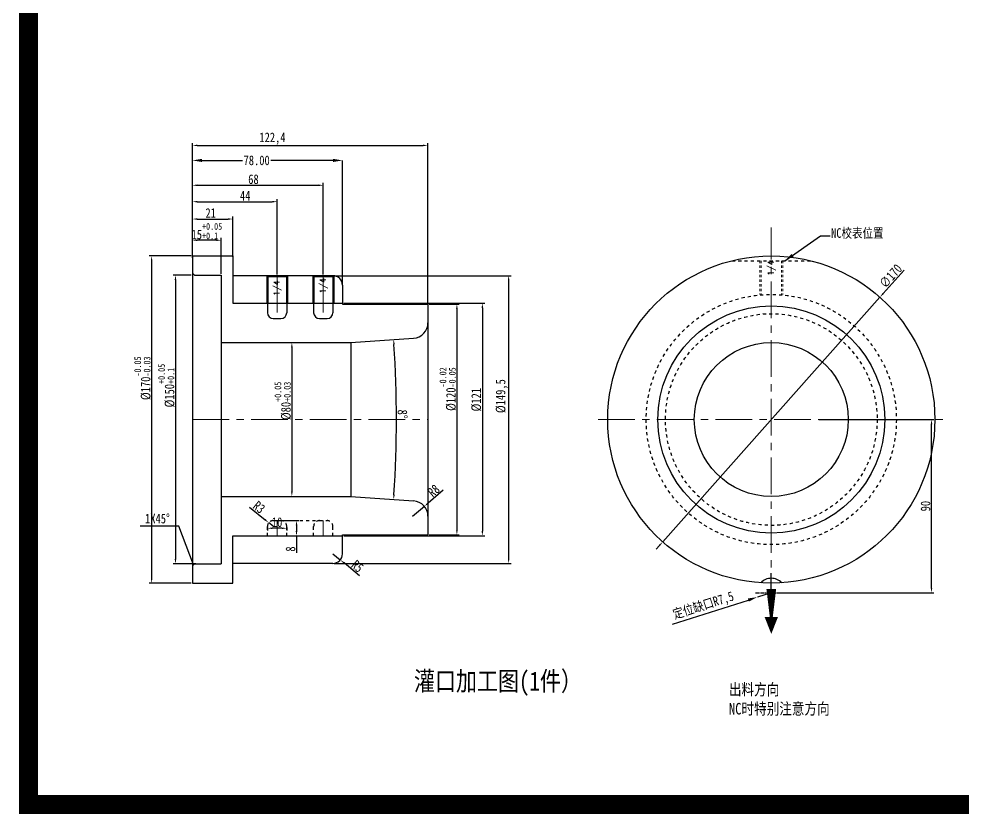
# Model space of a CAD drawing. Header units: millimetres. Extents: x 1104 to 2083, y 140 to 966.
# Drawn here: x 1104.4 to 1595.1, y 139.9 to 553.2 of the extents above; entities that cross this region are included whole.
import ezdxf
from ezdxf.enums import TextEntityAlignment as Align

# ---------------------------------------------------------------- set-up
doc = ezdxf.new("R2010")
doc.units = ezdxf.units.MM
doc.header["$LTSCALE"] = 16.335
doc.header["$PDMODE"] = 3
doc.header["$PDSIZE"] = 0.3125
doc.linetypes.add('CENTER', pattern=[0.6, 0.375, -0.075, 0.075, -0.075])
doc.linetypes.add('HIDDEN', pattern=[0.2, 0.1, -0.1])
doc.layers.get('0').update_dxf_attribs({"linetype": 'CONTINUOUS'})
doc.layers.get('Defpoints').update_dxf_attribs({"linetype": 'CONTINUOUS'})
doc.layers.add('DEFAULT_2', color=8, linetype='HIDDEN')
for name, color, linetype, lineweight in [('dim', 82, 'CONTINUOUS', 9), ('moldbase', 7, 'CONTINUOUS', 20), ('screw', 33, 'CONTINUOUS', 13)]:
    doc.layers.add(name, color=color, linetype=linetype, lineweight=lineweight)
doc.styles.get("Standard").update_dxf_attribs({"font": 'txt', "width": 0.8})
doc.styles.add('TXT', font='txt.shx', dxfattribs={"bigfont": 'gbcbig.shx'})
doc.dimstyles.new('ISO-25', dxfattribs={"dimtxt": 2.5, "dimasz": 2.5, "dimexe": 1.25, "dimexo": 0.625, "dimtad": 1, "dimtxsty": 'Standard', "dimcen": 2.5, "dimadec": 0, "dimazin": 0, "dimtfac": 1, "dimtmove": 0, "dimatfit": 3, "dimfxl": 0, "dimarcsym": 0})
doc.dimstyles.get("Standard").update_dxf_attribs({"dimtxt": 0.15625, "dimasz": 0.1875, "dimexe": 0.125, "dimexo": 0.0625, "dimtad": 0, "dimtih": 1, "dimtoh": 1, "dimdsep": 46, "dimtxsty": 'Standard', "dimcen": 0.09, "dimadec": 0, "dimazin": 0, "dimtp": 0.01, "dimtm": 0.01, "dimtfac": 1, "dimtofl": 0, "dimtmove": 0, "dimatfit": 3, "dimfxl": 0, "dimtolj": 1, "dimarcsym": 0})
doc.dimstyles.new('STANDARD$0', dxfattribs={"dimscale": 2, "dimtxt": 3, "dimasz": 3, "dimexe": 1.25, "dimexo": 0.625, "dimgap": 0.5, "dimtad": 0, "dimdsep": 46, "dimlunit": 6, "dimtxsty": 'Standard', "dimblk": 'CLOSEDBLANK', "dimcen": 0, "dimclrt": 2, "dimazin": 2, "dimtfac": 2, "dimtmove": 1, "dimatfit": 3, "dimfxl": 0, "dimtolj": 1, "dimtzin": 0, "dimarcsym": 0})

# ---------------------------------------------------------------- blocks, each defined once
blk = doc.blocks.new('*D141')
at = {"color": 0, "lineweight": -2}
for p, q in [((1520.17, 344.97), (1579.9, 344.97)), ((1578.65, 257.47), (1578.65, 342.47)), ((1498.73, 254.97), (1579.9, 254.97))]:
    blk.add_line(p, q, dxfattribs=at)
at = {"color": 0}
for points in [[(1578.23, 342.47), (1579.07, 342.47), (1578.65, 344.97)], [(1578.23, 257.47), (1579.07, 257.47), (1578.65, 254.97)]]:
    blk.add_solid(points, dxfattribs=at)
at = {"layer": 'Defpoints', "color": 0}
for p in [(1519.54, 344.97), (1578.65, 344.97), (1498.11, 254.97)]:
    blk.add_point(p, dxfattribs=at)
at = {"color": 0, "lineweight": 0, "insert": (1575.53, 299.97), "char_height": 5, "attachment_point": 5, "rotation": 90}
blk.add_mtext('90', dxfattribs=at)
blk = doc.blocks.new('*D126')
at = {"color": 0, "lineweight": -2, "ltscale": 0.5}
for p, q in [((1444.09, 238.68), (1483.47, 251.18)), ((1495.38, 254.97), (1488.24, 252.7))]:
    blk.add_line(p, q, dxfattribs=at)
at = {"color": 0, "ltscale": 0.5}
blk.add_solid([(1483.22, 251.98), (1483.72, 250.39), (1488.24, 252.7)], dxfattribs=at)
at = {"layer": 'Defpoints', "color": 0, "ltscale": 0.5}
for p in [(1488.24, 252.7), (1495.38, 254.97)]:
    blk.add_point(p, dxfattribs=at)
at = {"color": 0, "ltscale": 0.5, "insert": (1460.2, 247.94), "char_height": 5, "attachment_point": 5, "rotation": 17.6094}
blk.add_mtext('{\\fSimSun|b0|i0|c134|p2;定位缺口}R7,5', dxfattribs=at)
blk = doc.blocks.new('*D225')
at = {"color": 0, "lineweight": -2}
for p, q in [((1564.39, 422.66), (1553.49, 410.39)), ((1438.94, 281.41), (1551.83, 408.52)), ((1437.28, 279.54), (1435.62, 277.68))]:
    blk.add_line(p, q, dxfattribs=at)
at = {"color": 0}
for points in [[(1553.18, 410.66), (1553.8, 410.11), (1551.83, 408.52)], [(1436.97, 279.82), (1437.59, 279.27), (1438.94, 281.41)]]:
    blk.add_solid(points, dxfattribs=at)
at = {"layer": 'Defpoints', "color": 0}
for p in [(1551.83, 408.52), (1438.94, 281.41)]:
    blk.add_point(p, dxfattribs=at)
at = {"color": 0, "lineweight": 0, "insert": (1557.44, 419.53), "char_height": 5, "attachment_point": 5, "rotation": 48.389}
blk.add_mtext('∅170', dxfattribs=at)
blk = doc.blocks.new('*D226')
at = {"color": 0, "lineweight": -2}
for p, q in [((1317.58, 404.97), (1333.24, 404.97)), ((1331.99, 402.47), (1331.99, 287.47)), ((1317.58, 284.97), (1333.24, 284.97))]:
    blk.add_line(p, q, dxfattribs=at)
at = {"color": 0}
for points in [[(1331.57, 402.47), (1332.4, 402.47), (1331.99, 404.97)], [(1331.57, 287.47), (1332.4, 287.47), (1331.99, 284.97)]]:
    blk.add_solid(points, dxfattribs=at)
at = {"layer": 'Defpoints', "color": 0}
for p in [(1316.95, 404.97), (1316.95, 284.97), (1331.99, 284.97)]:
    blk.add_point(p, dxfattribs=at)
at = {"color": 0, "lineweight": 0, "insert": (1327.28, 360.78), "char_height": 5, "attachment_point": 5, "rotation": 90}
blk.add_mtext('%%C120{\\H0.7x;\\S-0.02^ -0.05;}', dxfattribs=at)
blk = doc.blocks.new('*D227')
at = {"color": 0, "lineweight": -2}
for p, q in [((1226.28, 384.97), (1247.48, 384.97)), ((1246.23, 382.47), (1246.23, 307.47)), ((1226.28, 304.97), (1247.48, 304.97))]:
    blk.add_line(p, q, dxfattribs=at)
at = {"color": 0}
for points in [[(1245.81, 382.47), (1246.65, 382.47), (1246.23, 384.97)], [(1245.81, 307.47), (1246.65, 307.47), (1246.23, 304.97)]]:
    blk.add_solid(points, dxfattribs=at)
at = {"layer": 'Defpoints', "color": 0}
for p in [(1225.65, 384.97), (1225.65, 304.97), (1246.23, 304.97)]:
    blk.add_point(p, dxfattribs=at)
at = {"color": 0, "lineweight": 0, "insert": (1241.52, 354.64), "char_height": 5, "attachment_point": 5, "rotation": 90}
blk.add_mtext('%%C80{\\H0.7x;\\S+0.05^ +0.03;}', dxfattribs=at)
blk = doc.blocks.new('*D232')
at = {"color": 0, "lineweight": -2}
blk.add_arc((704.93, 344.97), 595.65, 356.24048, 3.75952, dxfattribs=at)
at = {"color": 0}
for points in [[(1298.88, 383.99), (1299.71, 384.05), (1299.12, 386.52)], [(1299.71, 305.88), (1298.88, 305.94), (1299.12, 303.42)]]:
    blk.add_solid(points, dxfattribs=at)
at = {"layer": 'Defpoints', "color": 0}
for p in [(1276.95, 384.97), (1309.51, 387.24), (1300.41, 331.11), (1276.95, 304.97), (1309.51, 302.69)]:
    blk.add_point(p, dxfattribs=at)
at = {"color": 0, "lineweight": 0, "insert": (1303.69, 347.76), "char_height": 5, "attachment_point": 5, "rotation": 270.2675}
blk.add_mtext('8°', dxfattribs=at)
blk = doc.blocks.new('*D228')
at = {"color": 0, "lineweight": -2}
for p, q in [((1194.55, 429.59), (1194.55, 450.41)), ((1197.05, 449.16), (1213.05, 449.16)), ((1215.55, 429.59), (1215.55, 450.41))]:
    blk.add_line(p, q, dxfattribs=at)
at = {"color": 0}
for points in [[(1197.05, 449.57), (1197.05, 448.74), (1194.55, 449.16)], [(1213.05, 449.57), (1213.05, 448.74), (1215.55, 449.16)]]:
    blk.add_solid(points, dxfattribs=at)
at = {"layer": 'Defpoints', "color": 0}
for p in [(1215.55, 449.16), (1194.55, 428.97), (1215.55, 428.97)]:
    blk.add_point(p, dxfattribs=at)
at = {"color": 0, "lineweight": 0, "insert": (1204.05, 452.28), "char_height": 5, "attachment_point": 5}
blk.add_mtext('21', dxfattribs=at)
blk = doc.blocks.new('*D233')
at = {"color": 0, "lineweight": -2}
for p, q in [((1194.55, 429.59), (1194.55, 459.41)), ((1197.05, 458.16), (1236.05, 458.16)), ((1238.55, 420.34), (1238.55, 459.41))]:
    blk.add_line(p, q, dxfattribs=at)
at = {"color": 0}
for points in [[(1197.05, 458.57), (1197.05, 457.74), (1194.55, 458.16)], [(1236.05, 458.57), (1236.05, 457.74), (1238.55, 458.16)]]:
    blk.add_solid(points, dxfattribs=at)
at = {"layer": 'Defpoints', "color": 0}
for p in [(1238.55, 458.16), (1194.55, 428.97), (1238.55, 419.72)]:
    blk.add_point(p, dxfattribs=at)
at = {"color": 0, "lineweight": 0, "insert": (1221.98, 461.28), "char_height": 5, "attachment_point": 5}
blk.add_mtext('44', dxfattribs=at)
blk = doc.blocks.new('*D234')
at = {"color": 0, "lineweight": -2}
for p, q in [((1194.55, 429.59), (1194.55, 467.94)), ((1197.05, 466.69), (1260.05, 466.69)), ((1262.55, 420.34), (1262.55, 467.94))]:
    blk.add_line(p, q, dxfattribs=at)
at = {"color": 0}
for points in [[(1197.05, 467.11), (1197.05, 466.27), (1194.55, 466.69)], [(1260.05, 467.11), (1260.05, 466.27), (1262.55, 466.69)]]:
    blk.add_solid(points, dxfattribs=at)
at = {"layer": 'Defpoints', "color": 0}
for p in [(1262.55, 466.69), (1194.55, 428.97), (1262.55, 419.72)]:
    blk.add_point(p, dxfattribs=at)
at = {"color": 0, "lineweight": 0, "insert": (1226.26, 469.81), "char_height": 5, "attachment_point": 5}
blk.add_mtext('68', dxfattribs=at)
blk = doc.blocks.new('*D235')
at = {"color": 4, "lineweight": -2}
for p, q in [((1194.55, 428.97), (1194.55, 479.62)), ((1199.55, 479.62), (1220.59, 479.62)), ((1267.55, 479.62), (1235.26, 479.62)), ((1272.55, 414.72), (1272.55, 479.62))]:
    blk.add_line(p, q, dxfattribs=at)
at = {"color": 4}
for points in [[(1199.55, 480.45), (1199.55, 478.79), (1194.55, 479.62)], [(1267.55, 480.45), (1267.55, 478.79), (1272.55, 479.62)]]:
    blk.add_solid(points, dxfattribs=at)
at = {"layer": 'Defpoints', "color": 0}
for p in [(1272.55, 479.62), (1194.55, 428.97), (1272.55, 414.72)]:
    blk.add_point(p, dxfattribs=at)
at = {"color": 6, "insert": (1227.92, 479.62), "char_height": 5, "attachment_point": 5}
blk.add_mtext('\\A1;78.00', dxfattribs=at)
blk = doc.blocks.new('*D236')
at = {"color": 0, "lineweight": -2}
for p, q in [((1194.55, 429.59), (1194.55, 488.65)), ((1197.05, 487.4), (1314.45, 487.4)), ((1316.95, 405.15), (1316.95, 488.65))]:
    blk.add_line(p, q, dxfattribs=at)
at = {"color": 0}
for points in [[(1197.05, 487.82), (1197.05, 486.99), (1194.55, 487.4)], [(1314.45, 487.82), (1314.45, 486.99), (1316.95, 487.4)]]:
    blk.add_solid(points, dxfattribs=at)
at = {"layer": 'Defpoints', "color": 0}
for p in [(1316.95, 487.4), (1194.55, 428.97), (1316.95, 404.53)]:
    blk.add_point(p, dxfattribs=at)
at = {"color": 0, "lineweight": 0, "insert": (1236.14, 490.95), "char_height": 5, "attachment_point": 5}
blk.add_mtext('122,4', dxfattribs=at)
blk = doc.blocks.new('*D229')
at = {"color": 0, "lineweight": -2}
for p, q in [((1193.93, 429.97), (1172.09, 429.97)), ((1173.34, 427.47), (1173.34, 262.47)), ((1193.93, 259.97), (1172.09, 259.97))]:
    blk.add_line(p, q, dxfattribs=at)
at = {"color": 0}
for points in [[(1172.93, 427.47), (1173.76, 427.47), (1173.34, 429.97)], [(1172.93, 262.47), (1173.76, 262.47), (1173.34, 259.97)]]:
    blk.add_solid(points, dxfattribs=at)
at = {"layer": 'Defpoints', "color": 0}
for p in [(1194.55, 429.97), (1173.34, 259.97), (1194.55, 259.97)]:
    blk.add_point(p, dxfattribs=at)
at = {"color": 0, "lineweight": 0, "insert": (1168.63, 366.41), "char_height": 5, "attachment_point": 5, "rotation": 90}
blk.add_mtext('%%C170{\\H0.7x;\\S-0.05^ -0.03;}', dxfattribs=at)
blk = doc.blocks.new('*D230')
at = {"color": 0, "lineweight": -2}
for p, q in [((1233.55, 288.84), (1233.55, 287.22)), ((1241.05, 288.47), (1236.05, 288.47)), ((1243.55, 288.84), (1243.55, 287.22))]:
    blk.add_line(p, q, dxfattribs=at)
at = {"color": 0}
for points in [[(1236.05, 288.88), (1236.05, 288.05), (1233.55, 288.47)], [(1241.05, 288.88), (1241.05, 288.05), (1243.55, 288.47)]]:
    blk.add_solid(points, dxfattribs=at)
at = {"layer": 'Defpoints', "color": 0}
for p in [(1233.55, 289.47), (1233.55, 288.47), (1243.55, 289.47)]:
    blk.add_point(p, dxfattribs=at)
at = {"color": 0, "lineweight": 0, "insert": (1238.55, 291.59), "char_height": 5, "attachment_point": 5}
blk.add_mtext('10', dxfattribs=at)
blk = doc.blocks.new('*D237')
at = {"color": 0, "lineweight": -2}
for p, q in [((1237.95, 292.47), (1249.89, 292.47)), ((1248.64, 289.97), (1248.64, 286.97)), ((1237.95, 284.47), (1249.89, 284.47)), ((1248.64, 284.47), (1248.64, 275.71))]:
    blk.add_line(p, q, dxfattribs=at)
at = {"color": 0}
for points in [[(1248.22, 289.97), (1249.06, 289.97), (1248.64, 292.47)], [(1248.22, 286.97), (1249.06, 286.97), (1248.64, 284.47)]]:
    blk.add_solid(points, dxfattribs=at)
at = {"layer": 'Defpoints', "color": 0}
for p in [(1237.33, 292.47), (1237.33, 284.47), (1248.64, 284.47)]:
    blk.add_point(p, dxfattribs=at)
at = {"color": 0, "lineweight": 0, "insert": (1245.52, 277.67), "char_height": 5, "attachment_point": 5, "rotation": 90}
blk.add_mtext('8', dxfattribs=at)
blk = doc.blocks.new('*D238')
at = {"color": 0, "lineweight": -2}
for p, q in [((1224.15, 299.44), (1232.27, 292.91)), ((1236.55, 289.47), (1234.22, 291.35))]:
    blk.add_line(p, q, dxfattribs=at)
at = {"color": 0}
blk.add_solid([(1232.53, 293.24), (1232.01, 292.59), (1234.22, 291.35)], dxfattribs=at)
at = {"layer": 'Defpoints', "color": 0}
for p in [(1234.22, 291.35), (1236.55, 289.47)]:
    blk.add_point(p, dxfattribs=at)
at = {"color": 0, "lineweight": 0, "insert": (1229.19, 299.4), "char_height": 5, "attachment_point": 5, "rotation": 321.1797}
blk.add_mtext('R3', dxfattribs=at)
blk = doc.blocks.new('*D239')
at = {"color": 0, "lineweight": -2}
for p, q in [((1268.18, 419.72), (1360.13, 419.72)), ((1358.88, 417.22), (1358.88, 272.72)), ((1268.18, 270.22), (1360.13, 270.22))]:
    blk.add_line(p, q, dxfattribs=at)
at = {"color": 0}
for points in [[(1358.46, 417.22), (1359.3, 417.22), (1358.88, 419.72)], [(1358.46, 272.72), (1359.3, 272.72), (1358.88, 270.22)]]:
    blk.add_solid(points, dxfattribs=at)
at = {"layer": 'Defpoints', "color": 0}
for p in [(1267.55, 419.72), (1267.55, 270.22), (1358.88, 270.22)]:
    blk.add_point(p, dxfattribs=at)
at = {"color": 0, "lineweight": 0, "insert": (1355.34, 357.12), "char_height": 5, "attachment_point": 5, "rotation": 90}
blk.add_mtext('%%c149,5', dxfattribs=at)
blk = doc.blocks.new('*D231')
at = {"color": 0, "lineweight": -2}
for p, q in [((1193.93, 419.97), (1184.48, 419.97)), ((1185.73, 417.47), (1185.73, 272.47)), ((1196.29, 269.97), (1184.48, 269.97))]:
    blk.add_line(p, q, dxfattribs=at)
at = {"color": 0}
for points in [[(1185.31, 417.47), (1186.15, 417.47), (1185.73, 419.97)], [(1185.31, 272.47), (1186.15, 272.47), (1185.73, 269.97)]]:
    blk.add_solid(points, dxfattribs=at)
at = {"layer": 'Defpoints', "color": 0}
for p in [(1194.55, 419.97), (1185.73, 269.97), (1196.92, 269.97)]:
    blk.add_point(p, dxfattribs=at)
at = {"color": 0, "lineweight": 0, "insert": (1181.02, 362.59), "char_height": 5, "attachment_point": 5, "rotation": 90}
blk.add_mtext('%%C150{\\H0.7x;\\S+0.05^ +0.1;}', dxfattribs=at)
blk = doc.blocks.new('*D240')
at = {"color": 0, "lineweight": -2}
for p, q in [((1273.18, 405.47), (1346.48, 405.47)), ((1345.23, 402.97), (1345.23, 286.97)), ((1273.18, 284.47), (1346.48, 284.47))]:
    blk.add_line(p, q, dxfattribs=at)
at = {"color": 0}
for points in [[(1344.81, 402.97), (1345.64, 402.97), (1345.23, 405.47)], [(1344.81, 286.97), (1345.64, 286.97), (1345.23, 284.47)]]:
    blk.add_solid(points, dxfattribs=at)
at = {"layer": 'Defpoints', "color": 0}
for p in [(1272.55, 405.47), (1272.55, 284.47), (1345.23, 284.47)]:
    blk.add_point(p, dxfattribs=at)
at = {"color": 0, "lineweight": 0, "insert": (1342.1, 355.27), "char_height": 5, "attachment_point": 5, "rotation": 90}
blk.add_mtext('%%c121', dxfattribs=at)
blk = doc.blocks.new('*D241')
at = {"color": 0, "lineweight": -2}
for p, q in [((1267.55, 275.22), (1271.4, 272.03)), ((1281.35, 263.78), (1273.33, 270.43))]:
    blk.add_line(p, q, dxfattribs=at)
at = {"color": 0}
blk.add_solid([(1273.59, 270.75), (1273.06, 270.11), (1271.4, 272.03)], dxfattribs=at)
at = {"layer": 'Defpoints', "color": 0}
for p in [(1267.55, 275.22), (1271.4, 272.03)]:
    blk.add_point(p, dxfattribs=at)
at = {"color": 0, "lineweight": 0, "insert": (1280.29, 268.72), "char_height": 5, "attachment_point": 5, "rotation": 320.3552}
blk.add_mtext('R5', dxfattribs=at)
blk = doc.blocks.new('*D242')
at = {"color": 0, "lineweight": -2}
for p, q in [((1194.55, 433.58), (1194.55, 439.38)), ((1207.05, 438.13), (1197.05, 438.13)), ((1209.55, 420.59), (1209.55, 439.38))]:
    blk.add_line(p, q, dxfattribs=at)
at = {"color": 0}
for points in [[(1197.05, 438.54), (1197.05, 437.71), (1194.55, 438.13)], [(1207.05, 438.54), (1207.05, 437.71), (1209.55, 438.13)]]:
    blk.add_solid(points, dxfattribs=at)
at = {"layer": 'Defpoints', "color": 0}
for p in [(1194.55, 438.13), (1194.55, 432.95), (1209.55, 419.97)]:
    blk.add_point(p, dxfattribs=at)
at = {"color": 0, "lineweight": 0, "insert": (1202.05, 442.84), "char_height": 5, "attachment_point": 5}
blk.add_mtext('15{\\H0.7x;\\S+0.05^ +0.1;}', dxfattribs=at)
blk = doc.blocks.new('*D243')
at = {"color": 0, "lineweight": -2}
for p, q in [((1324.94, 308.19), (1316.98, 301.48)), ((1308.95, 294.71), (1315.07, 299.87))]:
    blk.add_line(p, q, dxfattribs=at)
at = {"color": 0}
blk.add_solid([(1316.71, 301.8), (1317.25, 301.16), (1315.07, 299.87)], dxfattribs=at)
at = {"layer": 'Defpoints', "color": 0}
for p in [(1315.07, 299.87), (1308.95, 294.71)]:
    blk.add_point(p, dxfattribs=at)
at = {"color": 0, "lineweight": 0, "insert": (1319.9, 308.03), "char_height": 5, "attachment_point": 5, "rotation": 40.1392}
blk.add_mtext('R8', dxfattribs=at)

msp = doc.modelspace()

# ---------------------------------------------------------------- linework, layer by layer
for p, q in [((1194.552, 429.965), (1215.552, 429.965)), ((1194.552, 429.965), (1194.552, 268.965)), ((1215.552, 429.965), (1215.552, 405.465)), ((1195.552, 419.965), (1194.552, 420.965)), ((1195.552, 419.965), (1209.552, 419.965)), ((1209.552, 419.965), (1209.552, 269.965)), ((1267.552, 419.715), (1215.552, 419.715)), ((1233.152, 419.715), (1233.152, 405.465)), ((1233.152, 419.715), (1233.652, 419.215)), ((1233.652, 419.215), (1233.652, 405.465)), ((1233.652, 419.215), (1243.452, 419.215)), ((1243.952, 419.715), (1243.452, 419.215)), ((1243.452, 419.215), (1243.452, 405.465)), ((1243.952, 419.715), (1243.952, 405.465)), ((1257.152, 419.715), (1257.152, 405.465)), ((1257.152, 419.715), (1257.652, 419.215)), ((1257.652, 419.215), (1257.652, 405.465)), ((1257.652, 419.215), (1267.452, 419.215)), ((1267.952, 419.715), (1267.452, 419.215)), ((1267.452, 419.215), (1267.452, 405.465)), ((1267.952, 419.715), (1267.952, 405.465)), ((1272.552, 414.715), (1272.552, 404.965)), ((1257.552, 409.465), (1257.552, 400.465)), ((1267.552, 409.465), (1267.552, 400.465)), ((1215.552, 405.465), (1272.552, 405.465)), ((1233.552, 405.465), (1233.552, 400.465)), ((1243.552, 405.465), (1243.552, 400.465)), ((1272.552, 404.965), (1316.952, 404.965)), ((1316.952, 404.965), (1316.952, 395.223)), ((1236.552, 397.465), (1240.552, 397.465)), ((1260.552, 397.465), (1264.552, 397.465)), ((1316.952, 395.223), (1316.952, 294.708)), ((1209.552, 384.965), (1276.952, 384.965)), ((1276.952, 384.965), (1309.511, 387.242)), ((1276.952, 384.965), (1276.952, 304.965)), ((1209.552, 304.965), (1276.952, 304.965)), ((1276.952, 304.965), (1309.511, 302.689)), ((1316.952, 294.708), (1316.952, 284.965)), ((1272.552, 284.965), (1316.952, 284.965)), ((1272.552, 275.215), (1272.552, 284.965)), ((1215.552, 284.465), (1272.552, 284.465)), ((1215.552, 259.965), (1215.552, 284.465)), ((1195.552, 269.965), (1194.552, 268.965)), ((1195.552, 269.965), (1209.552, 269.965)), ((1267.552, 270.215), (1215.552, 270.215)), ((1194.552, 268.965), (1194.552, 259.965)), ((1194.552, 259.965), (1215.552, 259.965))]:
    msp.add_line(p, q)
at = {"color": 1, "linetype": 'CENTER', "ltscale": 0.466483}
for p, q in [((1495.385, 248.715), (1495.385, 265.215)), ((1495.385, 248.215), (1495.385, 264.715))]:
    msp.add_line(p, q, dxfattribs=at)
at = {"color": 1, "linetype": 'CENTER', "ltscale": 0.3}
for p, q in [((1495.385, 246.715), (1495.385, 263.215)), ((1487.135, 254.965), (1503.635, 254.965))]:
    msp.add_line(p, q, dxfattribs=at)
at = {"const_width": 10}
msp.add_lwpolyline([(2078.012, 144.925), (1109.355, 144.925), (1109.355, 961.385), (2078.012, 961.385)], close=True, dxfattribs=at)
msp.add_lwpolyline([(1495.385, 233.561, 0, 7.027, 0), (1495.385, 242.427, 1.562, 5.075, -0.0000107), (1495.385, 256.965, 5.075, 5.075, -0.0207624)], format="xyseb")
for radius in [85, 59, 40]:
    msp.add_circle((1495.385, 344.965), radius)
for centre, radius, start, end in [((1267.552, 414.715), 5, 0, 90), ((1236.552, 400.465), 3, 180, 270), ((1240.552, 400.465), 3, 270, 0), ((1260.552, 400.465), 3, 180, 270), ((1264.552, 400.465), 3, 270, 0), ((1308.952, 395.223), 8, 274, 0), ((1308.952, 294.708), 8, 0, 86), ((1267.552, 275.215), 5, 270, 0)]:
    msp.add_arc(centre, radius, start, end)
at = {"ltscale": 0.5}
msp.add_arc((1495.385, 254.965), 7.5, 43.61547, 136.38452, dxfattribs=at)
at = {"layer": 'DEFAULT_2', "color": 8, "linetype": 'HIDDEN'}
for p, q in [((1474.921, 427.465), (1515.848, 427.465)), ((1236.552, 292.465), (1240.552, 292.465)), ((1240.552, 292.465), (1260.552, 292.465)), ((1260.552, 292.465), (1264.552, 292.465)), ((1233.552, 284.465), (1233.552, 289.465)), ((1243.552, 284.465), (1243.552, 289.465)), ((1257.552, 284.465), (1257.552, 289.465)), ((1267.552, 284.465), (1267.552, 289.465))]:
    msp.add_line(p, q, dxfattribs=at)
for radius in [65, 55]:
    msp.add_circle((1495.385, 344.965), radius, dxfattribs=at)
for centre, start, end in [((1236.552, 289.465), 90, 180), ((1240.552, 289.465), 0, 90), ((1260.552, 289.465), 90, 180), ((1264.552, 289.465), 0, 90)]:
    msp.add_arc(centre, 3, start, end, dxfattribs=at)
at = {"layer": 'moldbase', "color": 1, "linetype": 'CENTER', "ltscale": 3.109887}
for p, q in [((1495.385, 245.198), (1495.385, 444.732)), ((1238.552, 419.715), (1238.552, 397.465)), ((1262.552, 419.715), (1262.552, 397.465)), ((1194.552, 344.965), (1316.952, 344.965)), ((1405.482, 344.965), (1585.288, 344.965)), ((1238.552, 284.465), (1238.552, 292.465)), ((1262.552, 284.465), (1262.552, 292.465))]:
    msp.add_line(p, q, dxfattribs=at)
at = {"layer": 'screw', "color": 92, "linetype": 'HIDDEN', "ltscale": 0.746373}
for p, q in [((1489.385, 427.465), (1489.385, 409.965)), ((1501.385, 427.465), (1501.385, 409.965))]:
    msp.add_line(p, q, dxfattribs=at)
at = {"layer": 'screw', "linetype": 'HIDDEN', "ltscale": 0.746373}
for p, q in [((1490.135, 427.465), (1490.135, 409.965)), ((1500.635, 427.465), (1500.635, 409.965))]:
    msp.add_line(p, q, dxfattribs=at)

# ---------------------------------------------------------------- texts
at = {"color": 6, "insert": (1169.923, 295.99), "char_height": 5, "width": 18.00079, "attachment_point": 1}
msp.add_mtext('{\\fSimSun|b0|i0|c134|p2;1X45%%D}', dxfattribs=at)
at = {"attachment_point": 1}
for s, insert, char_height, width in [('{\\fSimSun|b0|i0|c134|p2; 灌口加工图(1件）}', (1304.255, 214.04), 10, 159.47262), ('{\\fSimSun|b0|i0|c134|p2;出料方向\\P\\C6;NC时特别注意方向}', (1473.356, 207.689), 6, 97.10809)]:
    msp.add_mtext(s, dxfattribs=dict(at, insert=insert, char_height=char_height, width=width))
at = {"layer": 'dim', "insert": (1526.446, 441.604), "char_height": 5, "attachment_point": 4}
msp.add_mtext('\\A1;NC{\\fSimSun|b0|i0|c134|p2;校表位置}', dxfattribs=at)
at = {"layer": 'screw', "color": 222, "linetype": 'HIDDEN', "ltscale": 0.746373, "style": 'TXT'}
for p in [(1495.385, 423.715), (1262.552, 414.465), (1238.552, 413.274)]:
    msp.add_text('1/4', height=3, rotation=90, dxfattribs=at).set_placement(p, align=Align.MIDDLE)

# ---------------------------------------------------------------- dimensions: what is measured, and where the dimension line sits
at = {"color": 6, "lineweight": 0}
for base, p1, p2, picture, middle in [((1316.952, 487.404), (1194.552, 428.965), (1316.952, 404.528), '*D236', (1236.143, 487.404)), ((1262.552, 466.688), (1194.552, 428.965), (1262.552, 419.715), '*D234', (1226.262, 466.688)), ((1238.552, 458.158), (1194.552, 428.965), (1238.552, 419.715), '*D233', (1221.984, 458.158)), ((1215.552, 449.157), (1194.552, 428.965), (1215.552, 428.965), '*D228', (1204.054, 449.157)), ((1233.552, 288.465), (1243.552, 289.465), (1233.552, 289.465), '*D230', (1238.552, 288.465))]:
    dim = msp.add_linear_dim(base=base, p1=p1, p2=p2, dimstyle='ISO-25', override={"dimtxt": 5}, dxfattribs=at)
    dim.commit()
    dim.dimension.update_dxf_attribs({"geometry": picture, "text_midpoint": middle, "dimtype": 160})
at = {"color": 2}
dim = msp.add_linear_dim(base=(1272.552, 479.622), p1=(1194.552, 428.965), p2=(1272.552, 414.715), dimstyle='STANDARD$0', override={"dimscale": 1, "dimtxt": 5, "dimasz": 5, "dimexe": 0, "dimexo": 0, "dimgap": 0, "dimtih": 1, "dimtoh": 1, "dimzin": 0, "dimlunit": 2, "dimclrd": 4, "dimclre": 4, "dimclrt": 6, "dimazin": 0, "dimtp": 0.01, "dimtm": 0.01, "dimtfac": 1, "dimtofl": 0, "dimtmove": 0, "dimfxl": 1.25}, dxfattribs=at)
dim.commit()
dim.dimension.update_dxf_attribs({"geometry": '*D235', "text_midpoint": (1227.923, 479.622), "dimtype": 160})
at = {"color": 6, "lineweight": 0}
dim = msp.add_linear_dim(base=(1194.552, 438.128), p1=(1209.552, 419.965), p2=(1194.552, 432.953), text='<>{\\H0.7x;\\S+0.05^ +0.1;}', dimstyle='ISO-25', override={"dimtxt": 5}, dxfattribs=at)
dim.commit()
dim.dimension.update_dxf_attribs({"geometry": '*D242', "text_midpoint": (1202.052, 438.128), "dimtype": 160})
for base, p1, p2, text, picture, middle in [((1173.342, 259.965), (1194.552, 429.965), (1194.552, 259.965), '%%C<>{\\H0.7x;\\S-0.05^ -0.03;}', '*D229', (1173.342, 366.413)), ((1185.73, 269.965), (1194.552, 419.965), (1196.917, 269.965), '%%C<>{\\H0.7x;\\S+0.05^ +0.1;}', '*D231', (1185.73, 362.589)), ((1358.881, 270.215), (1267.552, 419.715), (1267.552, 270.215), '%%c<>', '*D239', (1358.881, 357.121)), ((1345.225, 284.465), (1272.552, 405.465), (1272.552, 284.465), '%%c<>', '*D240', (1345.225, 355.267)), ((1331.987, 284.965), (1316.952, 404.965), (1316.952, 284.965), '%%C<>{\\H0.7x;\\S-0.02^ -0.05;}', '*D226', (1331.987, 360.775)), ((1246.229, 304.965), (1225.652, 384.965), (1225.652, 304.965), '%%C<>{\\H0.7x;\\S+0.05^ +0.03;}', '*D227', (1246.229, 354.644))]:
    dim = msp.add_linear_dim(base=base, p1=p1, p2=p2, angle=90, text=text, dimstyle='ISO-25', override={"dimtxt": 5}, dxfattribs=at)
    dim.commit()
    dim.dimension.update_dxf_attribs({"geometry": picture, "text_midpoint": middle, "dimtype": 160})
dim = msp.add_diameter_dim_2p(p1=(1438.939, 281.413), p2=(1551.831, 408.517), dimstyle='ISO-25', override={"dimtxt": 5}, dxfattribs=at)
dim.commit()
dim.dimension.update_dxf_attribs({"geometry": '*D225', "text_midpoint": (1557.435, 419.533)})
dim = msp.add_angular_dim_2l(base=(1300.411, 331.105), line1=((1276.952, 304.965), (1309.511, 302.689)), line2=((1276.952, 384.965), (1309.511, 387.242)), dimstyle='ISO-25', override={"dimtxt": 5}, dxfattribs=at)
dim.commit()
dim.dimension.update_dxf_attribs({"geometry": '*D232', "text_midpoint": (1300.566, 347.746), "dimtype": 162})
dim = msp.add_linear_dim(base=(1578.651, 344.965), p1=(1498.107, 254.965), p2=(1519.541, 344.965), angle=90, dimstyle='ISO-25', override={"dimtxt": 5}, dxfattribs=at)
dim.commit()
dim.dimension.update_dxf_attribs({"geometry": '*D141', "text_midpoint": (1575.526, 299.965)})
for center, mpoint, picture, middle in [((1308.952, 294.708), (1315.068, 299.865), '*D243', (1319.902, 308.029)), ((1236.552, 289.465), (1234.215, 291.346), '*D238', (1229.195, 299.397)), ((1267.552, 275.215), (1271.403, 272.025), '*D241', (1280.294, 268.716))]:
    dim = msp.add_radius_dim(center=center, mpoint=mpoint, dimstyle='ISO-25', override={"dimtxt": 5}, dxfattribs=at)
    dim.commit()
    dim.dimension.update_dxf_attribs({"geometry": picture, "text_midpoint": middle})
dim = msp.add_linear_dim(base=(1248.641, 284.465), p1=(1237.327, 292.465), p2=(1237.327, 284.465), angle=90, dimstyle='ISO-25', override={"dimtxt": 5}, dxfattribs=at)
dim.commit()
dim.dimension.update_dxf_attribs({"geometry": '*D237', "text_midpoint": (1248.641, 277.665), "dimtype": 160})
at = {"ltscale": 0.5}
dim = msp.add_radius_dim(center=(1495.385, 254.965), mpoint=(1488.236, 252.696), text='{\\fSimSun|b0|i0|c134|p2;定位缺口}<>', dimstyle='ISO-25', override={"dimtxt": 5, "dimasz": 5, "dimexe": 0, "dimfxl": 1.25}, dxfattribs=at)
dim.commit()
dim.dimension.update_dxf_attribs({"geometry": '*D126', "text_midpoint": (1460.204, 247.937)})

# ---------------------------------------------------------------- leaders
at = {"color": 6, "lineweight": 0}
msp.add_leader([(1195.052, 269.465), (1187.457, 289.493), (1167.335, 289.493)], dimstyle='ISO-25', override={"dimtxt": 5}, dxfattribs=at)
at = {"layer": 'dim', "annotation_type": 0, "has_hookline": 1, "hookline_direction": 0, "text_width": 30.556}
msp.add_leader([(1502.383, 427.465), (1520.946, 440.487), (1525.946, 440.487)], dimstyle='Standard', override={"dimtxt": 2.5, "dimasz": 5, "dimexe": 0, "dimexo": 0, "dimgap": 0.49975, "dimtad": 0, "dimzin": 0, "dimcen": 0, "dimadec": 2, "dimtol": 0, "dimtzin": 0}, dxfattribs=at)

doc.saveas('drawing.dxf')
